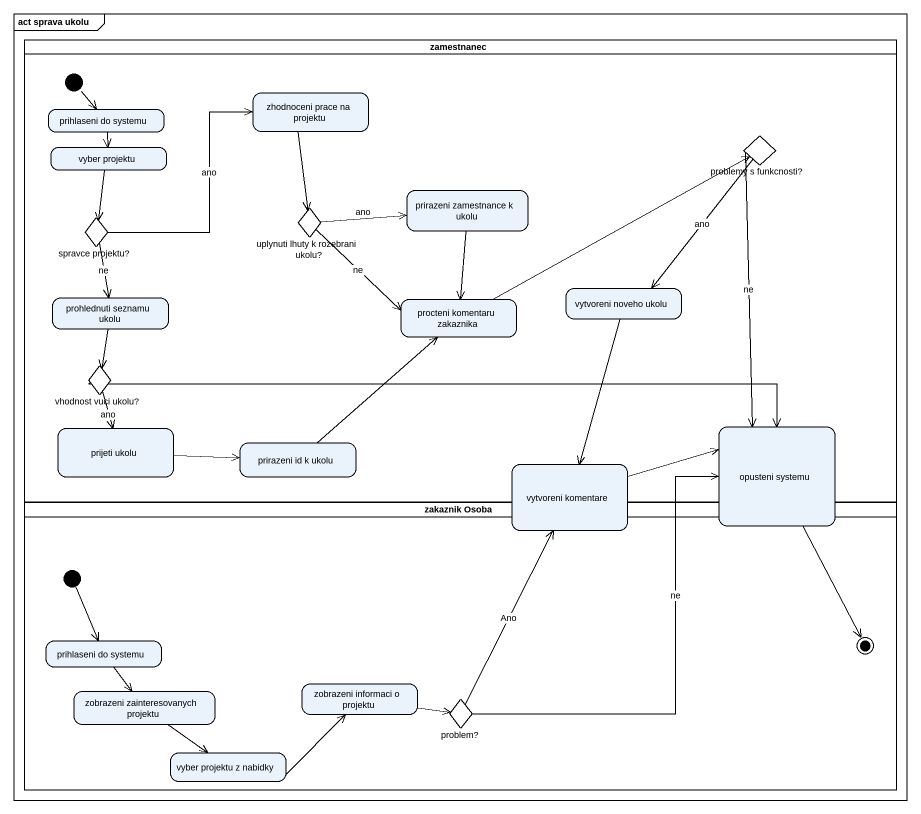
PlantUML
@startuml
mainframe act sprava ukolu
hide empty description
state zamestnanec <<partition>> {
  state "zhodnoceni prace na projektu" as zhodnoceni_prace_na_projektu
  state "prihlaseni do systemu" as prihlaseni_do_systemu
  state "problemy s funkcnosti?" as problemy_s_funkcnosti <<choice>>
  state "vyber projektu" as vyber_projektu
  state "uplynuti lhuty k rozebrani ukolu?" as uplynuti_lhuty_k_rozebrani <<choice>>
  state "prirazeni zamestnance k ukolu" as prirazeni_zamestnance_k
  state "spravce projektu?" as spravce_projektu <<choice>>
  state "vytvoreni noveho ukolu" as vytvoreni_noveho_ukolu
  state "prohlednuti seznamu ukolu" as prohlednuti_seznamu_ukolu
  state "procteni komentaru zakaznika" as procteni_komentaru_zakaznika
  state "vhodnost vuci ukolu?" as vhodnost_vuci_ukolu <<choice>>
  state "prijeti ukolu" as prijeti_ukolu
  state "prirazeni id k ukolu" as prirazeni_id_k_ukolu
  [*] --> prihlaseni_do_systemu
}
state "opusteni systemu" as opusteni_systemu
state "vytvoreni komentare" as vytvoreni_komentare
state "zakaznik Osoba" as zakaznik_Osoba <<partition>> {
  state final1 <<end>>
  state "prihlaseni do systemu" as prihlaseni_do_systemu_2
  state "zobrazeni zainteresovanych projektu" as zobrazeni_zainteresovanych
  state "zobrazeni informaci o projektu" as zobrazeni_informaci_o
  state "problem?" as problem <<choice>>
  state "vyber projektu z nabidky" as vyber_projektu_z_nabidky
  [*] --> prihlaseni_do_systemu_2
}
zhodnoceni_prace_na_projektu --> uplynuti_lhuty_k_rozebrani
prihlaseni_do_systemu --> vyber_projektu
problemy_s_funkcnosti --> vytvoreni_noveho_ukolu : ano
problemy_s_funkcnosti --> opusteni_systemu : ne
vyber_projektu --> spravce_projektu
uplynuti_lhuty_k_rozebrani -right-> prirazeni_zamestnance_k : ano
uplynuti_lhuty_k_rozebrani --> procteni_komentaru_zakaznika : ne
prirazeni_zamestnance_k --> procteni_komentaru_zakaznika
spravce_projektu -right-> zhodnoceni_prace_na_projektu : ano
spravce_projektu --> prohlednuti_seznamu_ukolu : ne
vytvoreni_noveho_ukolu --> vytvoreni_komentare
prohlednuti_seznamu_ukolu --> vhodnost_vuci_ukolu
procteni_komentaru_zakaznika -right-> problemy_s_funkcnosti
vhodnost_vuci_ukolu --> prijeti_ukolu : ano
vhodnost_vuci_ukolu -right-> opusteni_systemu
prijeti_ukolu -right-> prirazeni_id_k_ukolu
prirazeni_id_k_ukolu -up-> procteni_komentaru_zakaznika
opusteni_systemu --> final1
vytvoreni_komentare -right-> opusteni_systemu
prihlaseni_do_systemu_2 --> zobrazeni_zainteresovanych
zobrazeni_zainteresovanych --> vyber_projektu_z_nabidky
zobrazeni_informaci_o -right-> problem
problem -up-> opusteni_systemu : ne
problem -up-> vytvoreni_komentare : Ano
vyber_projektu_z_nabidky -right-> zobrazeni_informaci_o
@enduml
